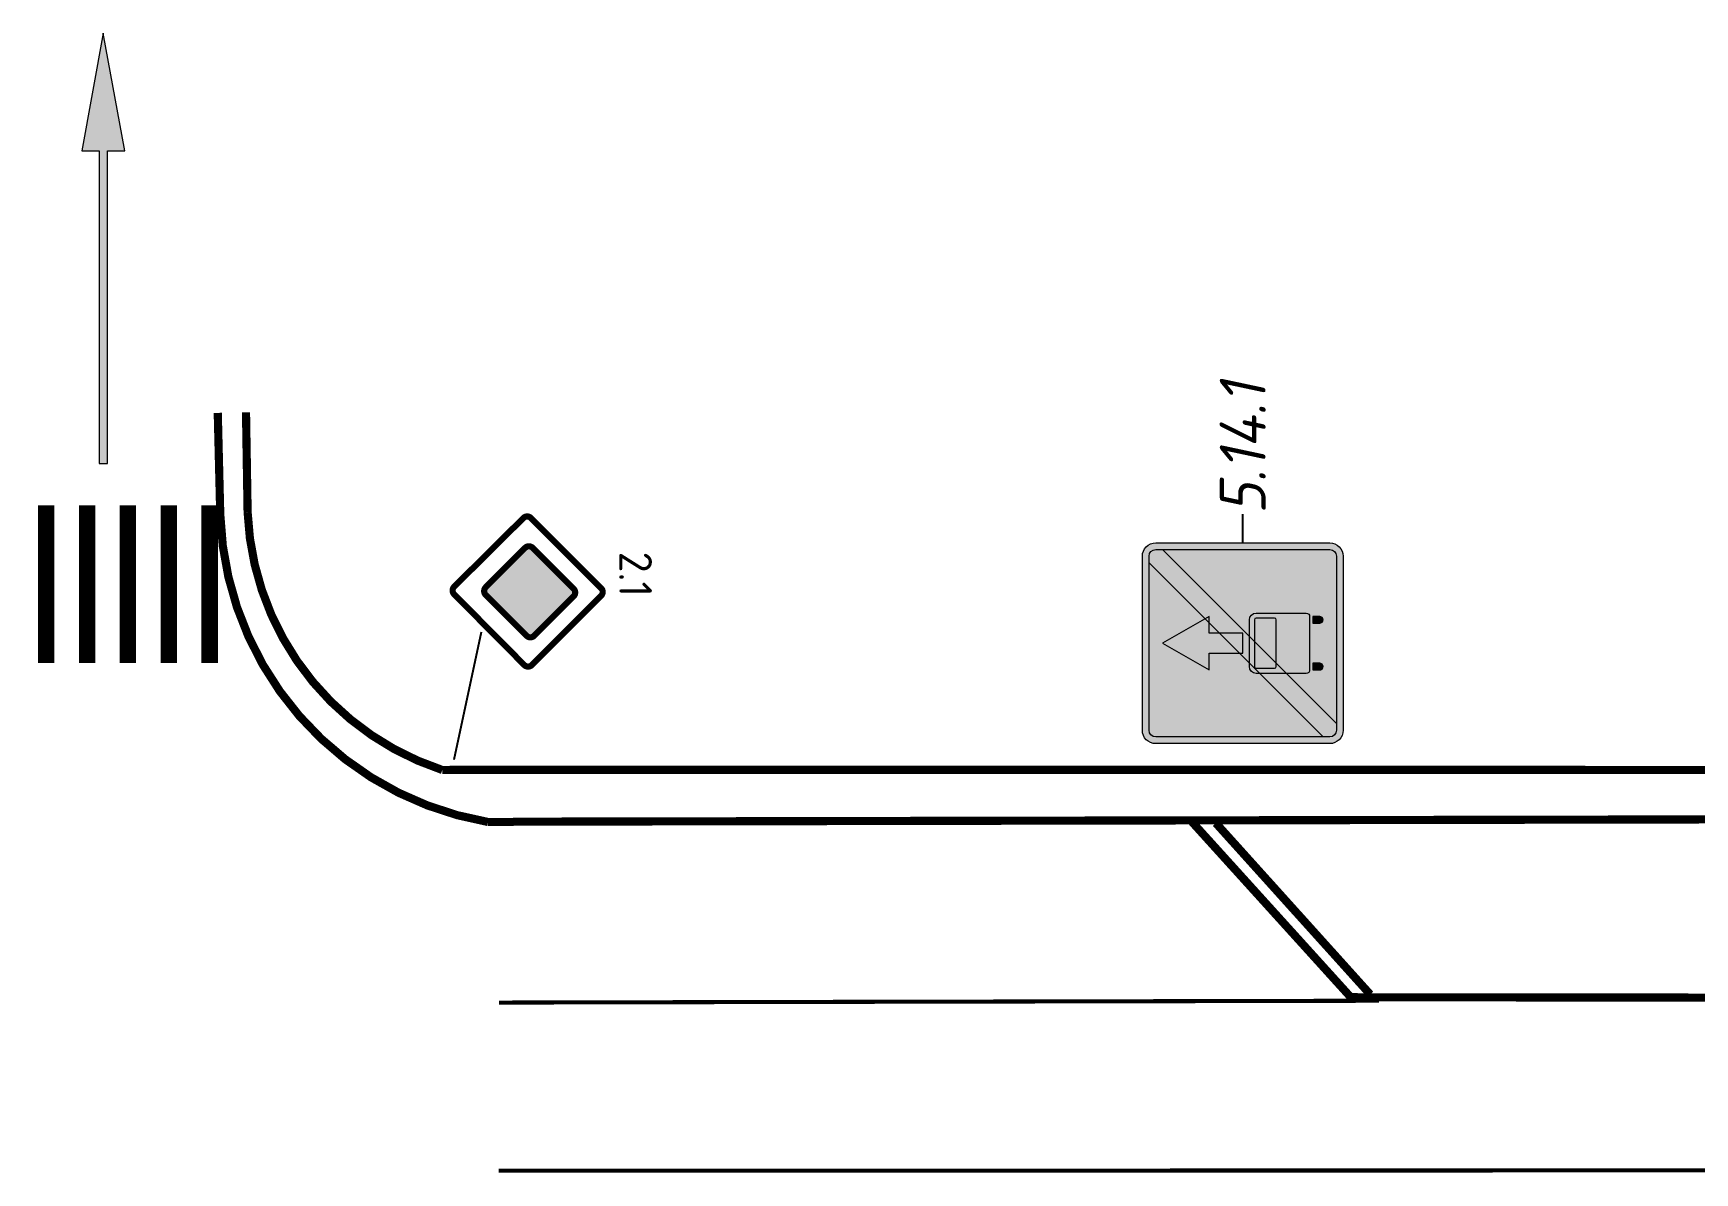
# Model space of a CAD drawing. Header units: millimetres. Extents: x 1734 to 2050, y 1482 to 1843.
# Drawn here: x 1897.47 to 1926.43, y 1647.85 to 1667.71 of the extents above; entities that cross this region are included whole.
import ezdxf
from ezdxf.enums import TextEntityAlignment as Align

# ---------------------------------------------------------------- set-up
doc = ezdxf.new("R2010")
doc.units = ezdxf.units.MM
for name, pattern in [('1.3', [17.848385, 5.910826, -0.0001, 11.937459]), ('1.6_3_1', [4, 0, -1, 3]), ('JIS_02_0.7', [1.35, 0.75, -0.6])]:
    doc.linetypes.add(name, pattern=pattern)
doc.layers.add('знаки', color=7, linetype='Continuous', lineweight=0)
doc.layers.add('разметка', color=251, linetype='Continuous', lineweight=15)
doc.layers.add('КПЧ', color=9, linetype='Continuous')
doc.layers.add('Разметки', color=7, linetype='Continuous')
doc.styles.add('ROMAND', font='ROMAND.SHX', dxfattribs={"height": 2})
doc.styles.add('SASH', font='simplex8.shx', dxfattribs={"width": 0.9, "oblique": 12})

# ---------------------------------------------------------------- blocks, each defined once
blk = doc.blocks.new('1-18-')
at = {"layer": 'разметка'}
blk.add_hatch(color=0, dxfattribs=at).paths.add_polyline_path([(-0.07499999999998863, 5.449999999999989), (-0.07499999999998863, 0), (0.07499999999998863, 0), (0.07499999999998863, 5.449999999999989), (0.375, 5.449999999999989), (0, 7.5), (-0.375, 5.449999999999989)])
at = {"layer": 'разметка', "color": 0, "lineweight": 0, "flags": 128}
blk.add_lwpolyline([(-0.07499999999998863, 5.449999999999989), (-0.07499999999998863, 0), (0.07499999999998863, 0), (0.07499999999998863, 5.449999999999989), (0.375, 5.449999999999989), (0, 7.5), (-0.375, 5.449999999999989)], close=True, dxfattribs=at)
blk = doc.blocks.new('*U20')
at = {"color": 0, "linetype": 'ByBlock', "lineweight": 15, "const_width": 0.3999999999999998}
for points in [[(-12.13342898836522, 1.272753308500346), (-11.73123181444704, 5.10698482568835)], [(-11.13888562866315, 1.16842926681999), (-10.73668845474498, 5.002660784007995)], [(-10.14434226896108, 1.064105225139634), (-9.742145095042911, 4.898336742327638)], [(-9.149798909259017, 0.9597811834592774), (-8.747601735340844, 4.794012700647282)], [(-8.15525554955695, 0.8554571417789212), (-7.753058375638776, 4.689688658966926)], [(-7.160712189854882, 0.7511331000985649), (-6.758515015936709, 4.58536461728657)], [(-6.166168830152816, 0.6468090584182087), (-5.763971656234642, 4.481040575606213)], [(-5.171625470450749, 0.5424850167378524), (-4.769428296532576, 4.376716533925857)], [(-4.177082110748682, 0.4381609750574962), (-3.774884936830509, 4.272392492245501)], [(-3.182538751046614, 0.3338369333771399), (-2.780341577128442, 4.168068450565144)], [(-2.187995391344547, 0.2295128916967837), (-1.785798217426375, 4.063744408884788)], [(-1.19345203164248, 0.1251888500164274), (-0.7912548577243079, 3.959420367204432)], [(-0.1989086719404135, 0.0208648083360712), (0.2032885019777591, 3.855096325524076)]]:
    blk.add_lwpolyline(points, dxfattribs=at)
blk = doc.blocks.new('5.14.1')
at = {"layer": 'знаки', "true_color": 0xffffff}
h = blk.add_hatch(color=7, dxfattribs=at)
edge = h.paths.add_edge_path()
edge.add_arc((-1.516666666666666, 3.266666666666666), 0.2333333333333343, 89.99999999999648, 179.9999999999965, ccw=False)
edge.add_line((-1.516666666666652, 3.5), (1.516666666666538, 3.5))
edge.add_arc((1.516666666666561, 3.266666666666675), 0.2333333333333254, 1.3073986337985843e-12, 90.00000000000568, ccw=False)
edge.add_line((1.749999999999886, 3.26666666666668), (1.749999999999886, 0.2333333333333201))
edge.add_arc((1.516666666666561, 0.2333333333333255), 0.2333333333333254, 269.9999999999943, 359.9999999999987, ccw=False)
edge.add_line((1.516666666666538, 0), (-1.516666666666652, 0))
edge.add_arc((-1.516666666666675, 0.2333333333333255), 0.2333333333333255, 180.0000000000013, 270.0000000000056, ccw=False)
edge.add_line((-1.75, 0.2333333333333201), (-1.75, 3.26666666666668))
edge = h.paths.add_edge_path(flags=16)
edge.add_arc((-1.516666666666704, 3.266666666666619), 0.1166666666667355, 89.9999999999742, 179.9999999999699, ccw=False)
edge.add_line((-1.516666666666652, 3.383333333333354), (1.516666666666538, 3.383333333333354))
edge.add_arc((1.51666666666659, 3.266666666666619), 0.1166666666667355, 3.012701199622825e-11, 90.0000000000258, ccw=False)
edge.add_line((1.633333333333326, 3.26666666666668), (1.633333333333326, 0.2333333333333201))
edge.add_arc((1.516666666666604, 0.2333333333333956), 0.1166666666667213, 269.99999999996726, 359.9999999999629, ccw=False)
edge.add_line((1.516666666666538, 0.1166666666666742), (-1.516666666666652, 0.1166666666666742))
edge.add_arc((-1.516666666666718, 0.2333333333333956), 0.1166666666667213, 180.0000000000371, 270.00000000003274, ccw=False)
edge.add_line((-1.633333333333439, 0.2333333333333201), (-1.633333333333439, 3.26666666666668))
at = {"layer": 'знаки'}
h = blk.add_hatch(color=5, dxfattribs=at)
edge = h.paths.add_edge_path()
edge.add_arc((-1.516666666666704, 3.266666666666619), 0.1166666666667355, 89.9999999999742, 179.9999999999699, ccw=False)
edge.add_line((-1.516666666666652, 3.383333333333354), (1.516666666666538, 3.383333333333354))
edge.add_arc((1.51666666666659, 3.266666666666619), 0.1166666666667355, 3.012701199622825e-11, 90.0000000000258, ccw=False)
edge.add_line((1.633333333333326, 3.26666666666668), (1.633333333333326, 0.2333333333333201))
edge.add_arc((1.516666666666604, 0.2333333333333956), 0.1166666666667213, 269.99999999996726, 359.9999999999629, ccw=False)
edge.add_line((1.516666666666538, 0.1166666666666742), (-1.516666666666652, 0.1166666666666742))
edge.add_arc((-1.516666666666718, 0.2333333333333956), 0.1166666666667213, 180.0000000000371, 270.00000000003274, ccw=False)
edge.add_line((-1.633333333333439, 0.2333333333333201), (-1.633333333333439, 3.26666666666668))
h.paths.add_polyline_path([(0, 1.749999999999943), (0.1750000000000682, 1.749999999999943), (0.1750000000000682, 2.333333333333314), (0.4666666666665833, 2.333333333333314), (0, 3.150000000000006), (-0.466666666666697, 2.333333333333314), (-0.1750000000000682, 2.333333333333314), (-0.1750000000000682, 1.749999999999943)], flags=16)
edge = h.paths.add_edge_path(flags=16)
edge.add_arc((0.4666666666665579, 0.6416666666666485), 0.0583333333333057, 270.000000000025, 359.999999999975, ccw=False)
edge.add_line((0.4666666666665833, 0.5833333333333428), (-0.466666666666697, 0.5833333333333428))
edge.add_arc((-0.4666666666666716, 0.6416666666666485), 0.0583333333333057, 180.000000000025, 269.999999999975, ccw=False)
edge.add_line((-0.5249999999999773, 0.6416666666666231), (-0.5249999999999773, 1.516666666666595))
edge.add_arc((-0.4083333333333643, 1.516666666666656), 0.116666666666613, 90.0000000000258, 180.0000000000301, ccw=False)
edge.add_line((-0.4083333333334167, 1.633333333333269), (0.4083333333331893, 1.633333333333269))
edge.add_arc((0.4083333333331938, 1.516666666666599), 0.1166666666666698, -2.2168933355715126e-12, 90.00000000000222, ccw=False)
edge.add_line((0.5249999999998636, 1.516666666666595), (0.5249999999998636, 0.6416666666666231))
edge = h.paths.add_edge_path(flags=0)
edge.add_arc((0.4083333333331901, 1.516666666666539), 0.02916666666680989, 1.099199697908394e-10, 90.00000000000152)
edge.add_line((0.4083333333331893, 1.545833333333348), (-0.408333333333303, 1.545833333333235))
edge.add_arc((-0.4083333333332486, 1.516666666666597), 0.0291666666666377, 90.00000000010698, 179.9999999997815)
edge.add_line((-0.4374999999998863, 1.516666666666708), (-0.4375, 1.19583333333324))
edge.add_arc((-0.4083333333333049, 1.195833333333295), 0.0291666666666951, 180.0000000001077, 270.0000000000037)
edge.add_line((-0.408333333333303, 1.1666666666666), (0.408333333333303, 1.1666666666666))
edge.add_arc((0.4083333333333049, 1.195833333333295), 0.02916666666669498, 269.9999999999963, 359.9999999998922)
edge.add_line((0.4375, 1.19583333333324), (0.4375, 1.516666666666595))
edge = h.paths.add_edge_path(flags=16)
edge.add_line((-0.3500000000000227, 0.4083333333332746), (-0.3500000000000227, 0.5249999999998352))
edge.add_line((-0.3500000000000227, 0.5249999999998352), (-0.466666666666697, 0.5249999999998352))
edge.add_line((-0.466666666666697, 0.5249999999998352), (-0.466666666666697, 0.4083333333332746))
edge.add_arc((-0.4083333333333599, 0.4083333333332746), 0.05833333333333712, 180, 360)
edge = h.paths.add_edge_path(flags=16)
edge.add_line((0.4666666666665833, 0.4083333333332746), (0.4666666666665833, 0.5249999999998352))
edge.add_line((0.4666666666665833, 0.5249999999998352), (0.3499999999999091, 0.5249999999998352))
edge.add_line((0.3499999999999091, 0.5249999999998352), (0.3499999999999091, 0.4083333333332746))
edge.add_arc((0.4083333333332462, 0.4083333333332746), 0.05833333333333712, 180, 360)
blk.add_hatch(color=1, dxfattribs=at).paths.add_polyline_path([(1.633333333333439, 3.150000000000034), (1.633333333333439, 3.26666666666668, 0.4142135623730728), (1.516666666666652, 3.383333333333354), (1.399999999999977, 3.383333333333354), (-1.633333333333326, 0.3500000000000227), (-1.633333333333326, 0.2333333333333485, 0.4142135623730728), (-1.516666666666538, 0.1166666666666742), (-1.399999999999864, 0.1166666666666742)])
at = {"layer": 'знаки', "true_color": 0xffffff}
blk.add_hatch(color=7, dxfattribs=at).paths.add_polyline_path([(0, 1.749999999999943), (0.1750000000000682, 1.749999999999943), (0.1750000000000682, 2.333333333333314), (0.4666666666665833, 2.333333333333314), (0, 3.150000000000006), (-0.466666666666697, 2.333333333333314), (-0.1750000000000682, 2.333333333333314), (-0.1750000000000682, 1.749999999999943)])
h = blk.add_hatch(color=7, dxfattribs=at)
edge = h.paths.add_edge_path()
edge.add_arc((0.4666666666665579, 0.6416666666666485), 0.0583333333333057, 270.000000000025, 359.999999999975, ccw=False)
edge.add_line((0.4666666666665833, 0.5833333333333428), (-0.466666666666697, 0.5833333333333428))
edge.add_arc((-0.4666666666666716, 0.6416666666666485), 0.0583333333333057, 180.000000000025, 269.999999999975, ccw=False)
edge.add_line((-0.5249999999999773, 0.6416666666666231), (-0.5249999999999773, 1.516666666666595))
edge.add_arc((-0.4083333333333643, 1.516666666666656), 0.116666666666613, 90.0000000000258, 180.0000000000301, ccw=False)
edge.add_line((-0.4083333333334167, 1.633333333333269), (0.4083333333331893, 1.633333333333269))
edge.add_arc((0.4083333333331938, 1.516666666666599), 0.1166666666666698, -2.2168933355715126e-12, 90.00000000000222, ccw=False)
edge.add_line((0.5249999999998636, 1.516666666666595), (0.5249999999998636, 0.6416666666666231))
edge = h.paths.add_edge_path(flags=16)
edge.add_arc((0.4083333333331901, 1.516666666666539), 0.02916666666680989, 1.099199697908394e-10, 90.00000000000152)
edge.add_line((0.4083333333331893, 1.545833333333348), (-0.408333333333303, 1.545833333333235))
edge.add_arc((-0.4083333333332486, 1.516666666666597), 0.0291666666666377, 90.00000000010698, 179.9999999997815)
edge.add_line((-0.4374999999998863, 1.516666666666708), (-0.4375, 1.19583333333324))
edge.add_arc((-0.4083333333333049, 1.195833333333295), 0.0291666666666951, 180.0000000001077, 270.0000000000037)
edge.add_line((-0.408333333333303, 1.1666666666666), (0.408333333333303, 1.1666666666666))
edge.add_arc((0.4083333333333049, 1.195833333333295), 0.02916666666669498, 269.9999999999963, 359.9999999998922)
edge.add_line((0.4375, 1.19583333333324), (0.4375, 1.516666666666595))
h = blk.add_hatch(color=7, dxfattribs=at)
edge = h.paths.add_edge_path()
edge.add_line((-0.3500000000000227, 0.4083333333332746), (-0.3500000000000227, 0.5249999999998352))
edge.add_line((-0.3500000000000227, 0.5249999999998352), (-0.466666666666697, 0.5249999999998352))
edge.add_line((-0.466666666666697, 0.5249999999998352), (-0.466666666666697, 0.4083333333332746))
edge.add_arc((-0.4083333333333599, 0.4083333333332746), 0.05833333333333712, 180, 360)
h = blk.add_hatch(color=7, dxfattribs=at)
edge = h.paths.add_edge_path()
edge.add_line((0.4666666666665833, 0.4083333333332746), (0.4666666666665833, 0.5249999999998352))
edge.add_line((0.4666666666665833, 0.5249999999998352), (0.3499999999999091, 0.5249999999998352))
edge.add_line((0.3499999999999091, 0.5249999999998352), (0.3499999999999091, 0.4083333333332746))
edge.add_arc((0.4083333333332462, 0.4083333333332746), 0.05833333333333712, 180, 360)
at = {"layer": 'Defpoints'}
blk.add_lwpolyline([(1.749999999999886, 1.750000000000057), (2.249999999999886, 1.750000000000057)], dxfattribs=at)
at = {"layer": 'знаки'}
blk.add_lwpolyline([(-1.75, 3.26666666666668, -0.4142135623730951), (-1.516666666666652, 3.5), (1.516666666666538, 3.5, -0.4142135623731172), (1.749999999999886, 3.26666666666668), (1.749999999999886, 0.2333333333333201, -0.4142135623731172), (1.516666666666538, 0), (-1.516666666666652, 0, -0.4142135623731172), (-1.75, 0.2333333333333201), (-1.75, 3.26666666666668)], format="xyb", dxfattribs=at)
at = {"layer": 'знаки', "color": 7, "true_color": 0xffffff}
for points in [[(-1.633333333333439, 3.26666666666668, -0.4142135623730728), (-1.516666666666652, 3.383333333333354), (1.516666666666538, 3.383333333333354, -0.4142135623730728), (1.633333333333326, 3.26666666666668), (1.633333333333326, 0.2333333333333201, -0.4142135623730728), (1.516666666666538, 0.1166666666666742), (-1.516666666666652, 0.1166666666666742, -0.4142135623730728), (-1.633333333333439, 0.2333333333333201)], [(0.4375, 1.516666666666595, 0.41421356237254), (0.4083333333331893, 1.545833333333348), (-0.408333333333303, 1.545833333333235, 0.4142135623714301), (-0.4374999999998863, 1.516666666666708), (-0.4375, 1.19583333333324, 0.4142135623725623), (-0.408333333333303, 1.1666666666666), (0.408333333333303, 1.1666666666666, 0.4142135623725623), (0.4375, 1.19583333333324), (0.4375, 1.516666666666595)], [(-0.3500000000000227, 0.4083333333332746), (-0.3500000000000227, 0.5249999999998352), (-0.466666666666697, 0.5249999999998352), (-0.466666666666697, 0.4083333333332746, 0.9999999999999999)], [(0.4666666666665833, 0.4083333333332746), (0.4666666666665833, 0.5249999999998352), (0.3499999999999091, 0.5249999999998352), (0.3499999999999091, 0.4083333333332746, 0.9999999999999999)]]:
    blk.add_lwpolyline(points, format="xyb", close=True, dxfattribs=at)
at = {"layer": 'знаки', "color": 1}
for points in [[(-1.633333333333326, 0.3500000000000227), (1.400000000000091, 3.383333333333354)], [(-1.399999999999977, 0.1166666666666742), (1.633333333333439, 3.150000000000034)]]:
    blk.add_lwpolyline(points, dxfattribs=at)
at = {"layer": 'знаки', "color": 7, "true_color": 0xffffff}
blk.add_lwpolyline([(0, 1.749999999999943), (0.1750000000000682, 1.749999999999943), (0.1750000000000682, 2.333333333333314), (0.4666666666665833, 2.333333333333314), (0, 3.150000000000006), (-0.466666666666697, 2.333333333333314), (-0.1750000000000682, 2.333333333333314), (-0.1750000000000682, 1.749999999999943)], close=True, dxfattribs=at)
blk.add_lwpolyline([(0.5249999999998636, 0.6416666666666231, -0.4142135623728397), (0.4666666666665833, 0.5833333333333428), (-0.466666666666697, 0.5833333333333428, -0.4142135623728397), (-0.5249999999999773, 0.6416666666666231), (-0.5249999999999773, 1.516666666666595, -0.4142135623731172), (-0.4083333333334167, 1.633333333333269), (0.4083333333331893, 1.633333333333269, -0.4142135623731172), (0.5249999999998636, 1.516666666666595), (0.5249999999998636, 0.6416666666666231)], format="xyb", dxfattribs=at)
at = {"layer": 'знаки', "color": 0, "lineweight": 30, "style": 'SASH', "oblique": 12, "width": 0.9}
blk.add_text('5.14.1', height=0.8, dxfattribs=at).set_placement((2.249999999999886, 1.750000000000057), align=Align.MIDDLE_LEFT)

msp = doc.modelspace()

# ---------------------------------------------------------------- hatches: boundary and pattern name
h = msp.add_hatch(color=2)
h.dxf.hatch_style = 1
h.paths.add_polyline_path([(1906.173770871487, 1658.741746992597, 0.4142135623730951), (1906.041540490341, 1658.741746992597), (1905.354240268599, 1658.054446770855, 0.414213562373097), (1905.354240268599, 1657.922216389708), (1906.067357217931, 1657.209099440377, 0.4142135623730911), (1906.199587599078, 1657.209099440377), (1906.886887820819, 1657.896399662119, 0.414213562373097), (1906.886887820819, 1658.028630043265)])

# ---------------------------------------------------------------- linework, layer by layer
at = {"color": 7, "linetype": 'Continuous'}
for p, q in [((1907.366581815087, 1658.038860670739), (1906.143623646629, 1659.261818839197)), ((1904.830266774784, 1657.933107763939), (1906.053224943242, 1656.710149595481)), ((1906.159097618119, 1656.699146092624), (1907.366581815087, 1657.906630289593))]:
    msp.add_line(p, q, dxfattribs=at)
at = {"color": 1, "linetype": 'Continuous', "const_width": 0.1068582847860084}
msp.add_lwpolyline([(1906.159097618119, 1656.699146092624), (1907.366581815087, 1657.906630289593, 0.4142135623730951), (1907.366581815087, 1658.038860670739), (1906.143623646629, 1659.261818839197, 0.4142135623730943), (1906.011393265482, 1659.261818839197), (1904.804482869071, 1658.06467739833, 0.4142135623730951), (1904.804482869071, 1657.932447017183), (1906.026867236972, 1656.699146092624, 0.4142135623730951)], format="xyb", close=True, dxfattribs=at)
at = {"color": 7, "linetype": 'Continuous', "const_width": 0.1068582847860084}
msp.add_lwpolyline([(1906.199587599078, 1657.209099440377), (1906.886887820819, 1657.896399662119, 0.4142135623730951), (1906.886887820819, 1658.028630043265), (1906.173770871487, 1658.741746992597, 0.4142135623730943), (1906.041540490341, 1658.741746992597), (1905.354240268599, 1658.054446770855, 0.4142135623730951), (1905.354240268599, 1657.922216389708), (1906.067357217931, 1657.209099440377, 0.4142135623730951)], format="xyb", close=True, dxfattribs=at)
at = {"color": 7, "linetype": 'Continuous'}
for centre, start, end in [((1906.103866162325, 1659.206707151481), 45, 135), ((1907.300466624513, 1657.972745480166), 315, 45), ((1906.119340133815, 1656.776264786055), 225, 315)]:
    msp.add_arc(centre, 0.09350099918775735, start, end, dxfattribs=at)
at = {"layer": 'КПЧ', "color": 5, "lineweight": 30, "const_width": 0.1424777130480112}
msp.add_lwpolyline([(1901.175886917072, 1661.102535275463), (1901.203954105501, 1659.364000297688, 0.3126623052985181), (1904.597270923039, 1654.869524283562), (1904.914012756024, 1654.872759776001)], format="xyb", dxfattribs=at)
msp.add_lwpolyline([(1904.914116042821, 1654.873121927518), (1978.023424824592, 1654.864539567294)], dxfattribs=at)
at = {"layer": 'КПЧ', "color": 7, "lineweight": 30, "const_width": 0.1424777130480112}
msp.add_lwpolyline([(1905.829599522292, 1653.968599442441), (1978.103368758109, 1654.106724678712)], dxfattribs=at)
at = {"layer": 'Разметки'}
msp.add_line((1904.80353235899, 1655.055359636274), (1905.283693081852, 1657.279733694582), dxfattribs=at)
at = {"layer": 'Разметки', "color": 7, "linetype": '1.3', "lineweight": 0, "const_width": 0.1424777130480112, "flags": 128}
msp.add_lwpolyline([(1900.683519150937, 1661.094420442297), (1900.727107214816, 1659.322949348336, 0.3564641890283329), (1905.395442213494, 1653.962641644835), (1905.840404982921, 1653.963040818322)], format="xyb", dxfattribs=at)
at = {"layer": 'Разметки', "color": 2, "linetype": '1.3', "lineweight": 0, "const_width": 0.1424777130480112, "flags": 128}
for points in [[(1920.409609333507, 1650.934947727322), (1917.668919479874, 1653.961684095967)], [(1920.356894969766, 1650.908367580178), (1955.042702546216, 1650.873406665541)]]:
    msp.add_lwpolyline(points, dxfattribs=at)
at = {"layer": 'Разметки', "color": 2, "linetype": 'JIS_02_0.7', "lineweight": 0, "const_width": 0.1424777130480112, "flags": 128}
msp.add_lwpolyline([(1920.773247031137, 1650.956968462468), (1918.082498704772, 1653.943431505249)], dxfattribs=at)
at = {"layer": 'Разметки', "color": 7, "linetype": '1.6_3_1', "lineweight": 0, "const_width": 0.0712388565240056, "flags": 128}
msp.add_lwpolyline([(1905.585949365101, 1650.815479948115), (1920.926438628658, 1650.847375973894)], dxfattribs=at)
at = {"layer": 'Разметки', "linetype": '1.6_3_1', "lineweight": 0, "const_width": 0.0712388565240056, "flags": 128}
msp.add_lwpolyline([(1978.273084702265, 1647.903972473251), (1905.581957699405, 1647.884397926941)], dxfattribs=at)

# ---------------------------------------------------------------- block references
at = {"layer": 'знаки', "rotation": 89.99999999999999}
msp.add_blockref('5.14.1', (1920.300530838585, 1657.079320605688), dxfattribs=at)
at = {"layer": 'разметка', "color": 7}
msp.add_blockref('1-18-', (1898.688764289783, 1660.212041095025), dxfattribs=at)
at = {"layer": 'Разметки', "color": 7, "xscale": -0.7123885652400561, "yscale": 0.7123885652400561, "zscale": 0.7123885652400561, "rotation": 354.0117768827567}
msp.add_blockref('*U20', (1891.85138360498, 1656.734577142955), dxfattribs=at)

# ---------------------------------------------------------------- texts
at = {"color": 7, "linetype": 'Continuous', "style": 'ROMAND', "width": 0.9}
msp.add_text('2.1', height=0.569910852192045, rotation=270, dxfattribs=at).set_placement((1907.682051327144, 1658.676346866427))

doc.saveas('drawing.dxf')
